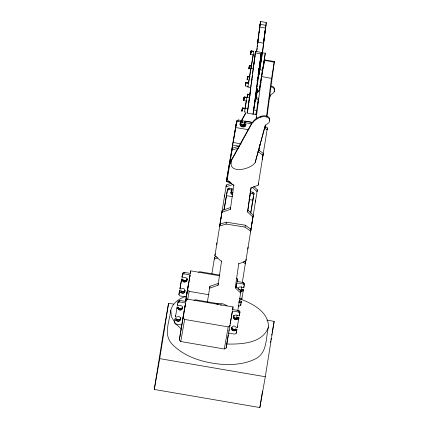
<?xml version="1.0" encoding="UTF-8"?>
<svg xmlns="http://www.w3.org/2000/svg" width="429" height="429" viewBox="0 0 429 429"><rect width="100%" height="100%" fill="white"/><g stroke="black" fill="none" stroke-linecap="round" stroke-linejoin="round"><path stroke-width="0.64" d="M266.977 116.677L274.346 61.524L264.473 59.851M230.829 163.76L230.866 161.669L231.703 159.465L251.785 123.085L254.166 120.184L256.762 118.281A20.812 17.433 9.1 0 1 259.824 116.768C263.154 114.999 270.935 115.31 269.707 120.683M256.172 97.093L256.059 98.38L256.327 96.702M243.822 99.893L243.956 99.002M250.702 53.77L250.756 53.604M262.532 52.746L266.27 22.544L260.505 21.45L259.942 26.089M250.793 87.591L247.908 87.044L248.048 85.838L250.89 68.238L253.196 68.678M253.217 112.881L253.067 114.189L247.302 113.095L255.319 52.826L261.084 53.92L257.223 84.014M255.319 52.826L252.643 73.729M253.067 114.189L255.507 98.67L255.48 99.002M256.563 88.583L259.475 70.238C260.912 68.989 263.47 70.538 262.162 72.592M243.726 100.525L243.833 99.667L243.726 100.525L246.203 100.997M247.882 86.444L245.404 85.977L245.544 84.867M253.094 54.901L250.622 54.429L250.986 51.684M247.319 112.972L248.616 104.344M257.818 103.496L258.392 99.217L255.968 114.613L253.089 113.958M255.968 114.613L256.515 110.521L253.636 109.974M231.531 328.791L231.773 327.3C231.998 328.979 234.025 329.912 235.457 329.022L236.883 329.268L236.647 330.754L235.221 330.512C229.129 332.743 231.896 322.356 236.084 327.284L237.226 327.477L238.932 317.664L237.902 317.487C236.492 319.02 233.687 317.927 233.714 315.835C232.379 318.307 235.655 321.064 237.666 318.972L238.696 319.149L238.932 317.664M250.3 92.728L250.134 93.769M256.038 97.892L256.016 98.203L256.236 96.343M265.197 126.265L265.969 124.86L269.074 122.576C272.184 116.913 263.304 115.31 259.69 117.61A20.812 17.433 9.1 0 0 256.628 119.123L253.308 121.729L251.651 123.927L231.569 160.301C227.091 174.63 250.783 169.82 255.239 162.419L265.385 125.075M269.283 98.831L270.313 95.361L273.874 92.557C275.531 90.385 274.045 87.28 271.423 86.91M253.732 51.185L250.799 69.396M262.382 52.826L265.283 53.169L262.301 71.927L265.283 53.121M246.788 97.737L246.863 97.029L244.482 112.2M250.654 90.235L250.708 89.758M256.145 96.815L256.086 97.378L256.37 95.099M257.55 88.755L256.649 94.975L256.789 94.064M246.718 97.34L244.24 96.874L244.015 98.557M248.396 82.792L245.919 82.32L245.694 84.009M251.314 65.669L249.463 65.315L249.287 66.597M250.145 94.6L247.667 94.128L247.442 95.817L247.522 95.04M244.106 97.844L243.881 99.228M245.785 83.296L245.742 83.585L245.919 82.32M249.324 66.291L249.099 67.675M250.96 52.054L251.008 51.646L250.772 53.132M247.533 95.104L247.308 96.487M261.282 61.309L261.502 59.379M261.652 58.092L261.904 55.947M256.322 95.233L256.231 96.021L257.127 89.001L257.057 89.398M245.72 83.902L245.485 85.457L245.602 84.669M247.238 79.07L247.136 79.928L247.361 78.405M247.426 77.96L247.522 77.145L247.286 78.63M247.238 97.126L247.372 96.069M250.826 87.248L251.163 84.642M264.43 60.301L263.873 64.666M259.223 74.051L259.325 73.214M251.008 51.77L251.137 50.772L253.609 51.244M256.928 50.338L257.169 48.375M257.336 47.061L257.577 45.099M257.743 43.785L258.07 41.163M258.231 39.854L258.478 37.886M258.639 36.578L258.885 34.61M259.127 32.642L259.293 31.333M259.534 29.365L259.781 27.397M242.053 110.371L241.918 111.486L242.144 109.958M243.785 99.989L243.865 99.415M247.27 78.818L247.201 79.44L247.335 78.62M250.633 54.397L250.756 53.319M249.083 67.857L248.949 68.972L249.174 67.444M245.061 111.535L245.109 111.181M247.211 97.249L247.292 96.675M257.105 88.873L256.923 90.492M242.235 109.304L242.433 107.829L244.905 108.296M245.431 108.886L242.342 108.296L242.251 109.089L242.433 107.829M245.726 83.794L245.833 82.792L248.305 83.258M244.047 98.348L244.155 97.34L246.627 97.812M247.453 77.746L247.651 76.271L250.123 76.743M249.415 77.091L247.56 76.743L247.233 79.038M250.938 52.247L251.045 51.244L253.518 51.711M249.265 66.79L249.372 65.787L251.844 66.254M247.474 95.608L247.581 94.6L250.053 95.066M256.874 90.809L255.797 98.917M265.315 126.003L265.127 127.719L265.583 125.107M251.539 82.266L252.472 75.043M253.936 64.479L254.188 62.505M254.359 61.197L254.612 59.223M254.783 57.91L255.035 55.942M255.207 54.628L255.63 51.346L261.395 52.44L259.003 70.227M260.012 24.828L260.081 24.271L265.846 25.386L263.449 43.173L257.684 42.08L260.505 21.45M256.558 51.593L260.081 24.292M254.649 104.236L254.81 103.03L254.74 103.421M263.449 43.173L265.846 25.386M261.99 55.298L266.27 22.544M256.134 118.865L261.218 79.547L264.478 59.658M266.506 116.779L271.08 81.413L274.335 61.529M242.203 109.513C242.514 106.987 241.715 112.763 242.112 110.178M245.506 85.087L245.774 83.231M243.828 99.635L244.096 97.78M244.063 98.134L244.24 96.874M247.469 77.536L247.651 76.271M250.911 52.461L251.137 50.772M249.313 66.227L249.013 68.484L249.147 67.664M249.463 65.315L249.169 67.535M247.49 95.394L247.667 94.128M253.276 112.425L261.084 53.92M242.069 110.189L242.342 108.296M242.229 109.406L242.138 110.049M245.56 84.679L245.833 82.792M243.988 98.777L244.042 98.45M247.447 77.853L247.361 78.496M250.933 52.354L250.799 53.309M249.217 67.214L249.26 66.892M247.469 95.71L247.377 96.353M248.262 106.365L249.426 97.839M249.608 96.53L250.772 88.009M253.759 109.422L256.628 88.444M256.896 86.476L256.976 85.886M245.629 84.545L245.678 84.218M243.951 99.094L243.999 98.772M249.919 95.318L249.742 96.707M255.748 97.715C255.26 100.965 256.226 94.321 255.727 97.614M250.847 52.906L250.788 53.33M247.383 96.262L247.254 97.222M218.039 285.247L218.34 283.365L209.942 286.293L209.642 288.181L218.039 285.247L221.578 260.853M230.357 209.357L230.663 207.475L222.265 210.408L221.965 212.291L230.357 209.357L233.896 184.963M247.351 96.477L247.249 97.152M262.081 73.182L259.443 89.227L262.425 70.426M235.242 287.88L235.542 285.993L240.964 291.109L240.664 292.996L235.242 287.88L238.803 263.304M251.126 187.414L247.865 210.103L253.287 215.219L252.987 217.106L247.56 211.99L251.013 188.004L258.172 185.167L263.331 153.368L258.687 150.064M245.544 85.151L245.404 85.977M244.058 97.962L244.155 97.34M250.949 51.866L251.045 51.244M247.463 77.365L247.56 76.743M249.276 66.404L249.372 65.787M250.397 72.051L250.89 68.238M247.485 95.222L247.581 94.6M256.832 88.412L254.901 102.161M246.412 100.499L245.227 107.717M250.761 53.512L250.697 53.909M253.255 54.746L250.879 69.128M258.987 74.072L259.54 69.879M256.751 94.139L256.386 96.622L256.499 95.919M180.872 317.61C180.727 319.707 177.826 320.592 176.544 318.924L175.112 318.683L174.876 320.168L176.303 320.409C181.279 324.544 182.218 313.84 176.598 317.085L175.456 316.892L177.161 307.073L178.191 307.25L177.949 308.735C178.931 311.105 182.786 310.194 182.609 307.636C182.411 304.81 179.36 305.582 177.499 305.282L177.74 303.796M184.851 291.956L185.092 290.465C184.304 291.961 182.084 292.181 181.027 290.862L179.601 290.615L179.365 292.101L180.791 292.347C185.768 296.482 186.701 285.778 181.086 289.023L179.939 288.824L181.649 279.011L182.674 279.182L182.438 280.673C183.419 283.043 187.275 282.132 187.098 279.574C186.899 276.743 183.843 277.52 181.987 277.22L182.674 273.182L184.089 272.335L190.353 273.407L190.76 270.849L219.761 275.82M248.021 86.427L247.908 87.044M251.314 83.639L251.614 81.816M266.892 320.114L274.152 321.359L265.294 376.737L259.861 407.55L154.279 389.452L163.138 334.073L168.57 303.26L173.847 304.166M154.279 389.452L159.711 358.639L168.57 303.26M185.816 301.517L186.272 298.916L233.065 306.933L232.657 309.491L238.921 310.569L239.961 311.835L239.72 313.32L238.68 312.055L232.421 310.982L226.126 348.058L224.313 348.997L180.759 341.532L179.333 340.036L181.73 325.059L175.466 323.981L174.426 322.715L174.662 321.23M185.489 301.549L186.218 296.991L179.955 295.919L178.914 294.653L179.601 290.615M175.456 316.892L175.692 315.401M177.161 307.073L176.925 308.558L177.949 308.735M179.939 288.824L181.649 279.011M185.768 302.016L185.864 301.474L179.601 300.397L178.185 301.244L177.949 302.735L179.365 301.887L185.628 302.96L179.333 340.036M181.987 277.22L182.674 273.182M176.303 320.409L176.544 318.924M180.791 292.347L181.027 290.862M179.365 301.887L179.601 300.397M182.438 274.667L183.848 273.82L184.089 272.335M178.502 309.513L178.737 308.022L178.191 307.25M182.99 281.445L183.226 279.96L182.674 279.182M177.038 321.026L177.279 319.541M181.526 292.964L181.762 291.473M179.311 310.011L179.547 308.526L178.737 308.022M183.8 281.95L184.036 280.464L183.226 279.96M177.955 321.31L178.191 319.82M182.443 293.243L182.679 291.758M180.255 310.167L180.491 308.682L181.424 308.462L182.695 307.089L182.459 308.58M184.738 282.105L184.979 280.62L185.907 280.4L187.183 279.027M178.909 321.214L179.15 319.728M183.398 293.152L183.639 291.666M181.183 309.947L181.424 308.462M185.671 281.885L185.907 280.4M179.756 320.763L179.998 319.273M184.245 292.696L184.481 291.211M181.96 309.389L182.196 307.904M186.449 281.327L186.685 279.837M180.362 320.018L180.604 318.533M180.636 319.101L180.791 318.109M186.947 280.512L187.253 278.582M186.862 292.948L186.556 294.868L188.529 283.751M185.864 301.474L186.272 298.916M185.655 301.571L190.111 274.898L183.848 273.82M230.266 182.341L226.303 181.665L236.765 120.785L238.213 119.975L241.259 120.501L240.782 123.348L240.026 124.769C240.53 127.129 244.289 127.778 245.619 125.799L245.924 124.024M216.398 256.553L214.602 257.18L214.296 259.062L217.894 257.808M221.466 261.417L214.908 255.781L215.208 253.898M216.704 244.691L217.004 242.803M220.769 219.24L221.074 217.358M224.399 196.89L224.699 195.007M231.73 183.076L226.335 184.958L226.035 186.84L233.231 184.331M233.789 185.526L227.225 179.89L227.531 178.008M238.465 147.544L238.663 146.284L232.362 148.236L232.062 150.118L238.363 148.171M226.303 181.665L236.765 120.785M235.843 126.029L236.433 122.785L234.223 136.379M231.569 160.301L231.703 159.465M236.529 122.276L237.972 121.466L238.213 119.975M224.179 209.99L226.474 195.662L232.405 196.68M226.71 194.176L227.118 191.618M231.649 191.495L232.127 188.647L229.081 188.122L227.633 188.932L227.397 190.417L228.839 189.607L231.885 190.133L230.893 192.916L231.167 193.72L232.813 194.911M228.839 189.607L229.081 188.122M240.026 124.769L240.261 123.284C240.766 125.638 244.525 126.287 245.86 124.313L245.619 125.799M240.299 125.574L240.535 124.088M240.782 123.348L241.259 120.501M240.975 126.276L241.211 124.791M230.893 192.916L231.129 191.431L232.078 192.937L231.842 194.423M226.04 224.061L226.34 222.174L245.334 225.22L251.013 229.258L250.708 231.14L245.029 227.102L226.04 224.061L219.739 226.008M239.913 123.504L242.433 122.721L242.734 120.839L253.212 122.517M231.167 193.72L231.403 192.235M241.945 126.77L242.181 125.279M243.061 126.973L243.297 125.488M244.155 126.861L244.391 125.375M245.769 125.016L244.782 123.52L245.173 121.171L252.638 122.453M245.056 126.448L245.291 124.962M217.809 304.724L217.98 303.652L195.2 299.748L194.257 300.166A1.287 1.078 9.1 0 0 194.128 300.498M251.287 124.678L251.421 123.836M260.773 117.219L260.907 116.377M255.239 162.419L255.373 161.577M245.029 227.102L245.334 225.22M247.56 211.99L247.865 210.103M226.126 348.058L228.212 335.033M236.175 287.473L236.905 282.915L243.168 283.987L244.208 285.258L244.45 283.773L243.409 282.502L237.146 281.429L237.553 278.871L236.234 278.646M260.028 144.417L258.944 150.895M252.954 192.213L254.032 193.458L253.796 194.943L252.713 193.699L252.954 192.213L250.515 191.795M233.478 317.321L233.816 315.395M231.848 329.692L232.084 328.206M233.671 318.254L233.907 316.768M250.788 213.213L254.032 193.458M253.11 198.702L253.518 196.144L251.217 209.196M234.207 319.037L234.443 317.551M232.491 330.4L232.727 328.914M269.997 96.252L270.184 95.061M235.006 319.551L235.248 318.066M233.36 330.807L233.596 329.316M235.95 319.723L236.186 318.238M240.513 291.162L240.674 290.17L242.39 289.419L243.42 289.596L243.184 291.082L242.154 290.905L240.438 291.661M234.32 330.845L234.556 329.359M238.964 301.791L238.803 302.777L239.709 302.445L241.136 302.692L241.371 301.206L239.945 300.96L239.044 301.292M244.718 261.143L245.619 261.996L245.318 263.878L243.061 261.749M238.69 263.894L245.849 261.057L246.155 259.17M247.796 249.04L248.101 247.158M250.809 230.057L250.504 231.939L257.357 189.774L253.743 186.363M251.866 223.595L252.166 221.713M255.368 202.027L255.668 200.145M257.357 189.774L257.057 191.656L252.536 187.393M258.172 185.167L258.473 183.285M262.543 157.834L262.242 159.722L267.401 127.922L265.337 126.453M263.331 153.368L263.031 155.255L257.867 151.582M267.401 127.922L267.101 129.805L264.521 127.971M236.883 319.519L237.119 318.034M241.371 291.452L241.607 289.966M235.221 330.512L235.457 329.022M239.709 302.445L239.945 300.96M238.68 312.055L238.921 310.569M243.168 283.987L243.409 282.502M237.666 318.972L237.902 317.487M242.154 290.905L242.39 289.419M228.523 333.076L234.786 334.153L236.197 333.306L236.438 331.821M238.02 305.872L239.275 306.086L240.685 305.239L240.921 303.753M237.226 327.477L237.462 325.992M239.95 298.487L240.567 299.217L241.715 299.415L241.951 297.93M233.66 316.387C234.802 313.797 237.414 315.529 239.275 315.873L239.511 314.382M238.143 288.326C239.291 285.735 241.902 287.468 243.758 287.805L243.999 286.32M259.861 407.55L262.5 391.066M211.915 273.713L214.602 257.18M226.335 184.958L219.562 226.668L220.045 224.12L226.34 222.174M233.387 141.559L233.607 140.203M233.805 138.969L234.03 137.618M207.368 302.166L209.942 286.293M214.908 255.781L222.265 210.408M227.225 179.89L232.362 148.236M259.727 70.656L259.615 71.359L258.333 71.112M241.066 290.02L241.613 286.69M242.251 282.781L245.619 261.996M236.518 318.484L237.065 315.154M237.789 310.666L240.964 291.109M245.849 261.057L253.287 215.219M248.777 81.848L250.338 72.437M255.185 54.033L255.63 51.346M253.501 67.519L253.684 66.447M257.684 42.08L258.129 39.393M251.823 80.55L252.032 79.285M248.831 103.046L249.045 101.748M249.26 100.45L249.474 99.153M260.95 55.127L261.395 52.44M256.778 87.414L256.992 86.106M257.32 84.143L257.534 82.835M258.183 78.909L258.403 77.601M258.617 76.292L258.944 74.33M261.69 57.679L259.416 71.38L262.398 52.574M256.58 118.05L256.794 116.752M256.51 95.651L256.188 97.774L256.269 97.308M185.392 296.562C178.796 298.707 172.592 303.223 170.79 310.226C169.616 321.257 163.127 334.234 171.804 343.854C185.467 358.113 205.807 363.283 224.925 364.591C235.709 364.709 246.766 363.572 256.392 358.354C267.535 352.016 265.685 337.677 268.463 326.973C268.667 311.577 252.027 303.378 239.618 298.707M178.914 294.653L179.365 292.101M174.426 322.715L175.112 318.683M177.499 305.282L178.185 301.244M189.677 277.22L189.908 275.911M190.299 273.45L190.76 270.849M186.218 296.991L190.111 274.898M182.379 321.015L183.296 315.814M183.521 314.516L183.751 313.213M183.982 311.915L184.213 310.612M184.438 309.314L184.668 308.017M184.899 306.714L185.124 305.416M181.73 325.059L185.628 302.96M187.655 299.817L189.146 291.371L187.72 289.875M180.759 341.532L184.658 319.433L183.231 317.937M223.895 209.894L227.633 188.932M231.885 190.004L232.127 188.647M244.782 123.52L244.932 122.656L251.775 123.831M245.018 122.029L245.173 121.171M224.313 348.997L228.207 326.898L230.024 325.96M237.092 281.472L237.553 278.871M236.122 287.376L236.905 282.915M232.609 309.534L233.065 306.933M228.866 331.118L229.097 329.81M229.676 326.544L229.906 325.241M230.137 323.933L230.368 322.629M230.593 321.321L232.421 310.982M250.756 211.808L250.986 210.505M240.685 305.239L241.371 301.206M241.715 299.415L243.42 289.596M243.758 287.805L244.45 283.773M236.197 333.306L236.883 329.268M239.275 315.873L239.961 311.835M270.452 342.337L270.683 341.028M270.913 339.714L271.144 338.406M271.723 335.124L271.954 333.816M272.184 332.502L274.152 321.359M269.24 98.638L269.954 96.053M255.55 160.934L265.331 125.424M256.183 97.329L256.011 98.418M268.463 326.973C262.923 343.522 241.168 344.353 226.598 344.031M274.013 91.715C275.665 89.548 274.179 86.438 271.557 86.068M241.028 121.268L245.876 112.505M241.221 121.525L246.069 112.763M249.48 196.68L249.903 195.157M257.051 92.326L259.765 89.495M256.917 93.168L259.631 90.337M240.841 121.423L242.734 120.839M216.758 303.925C220.265 302.777 224.19 303.678 227.059 305.936M242.921 124.673L245.554 124.372M220.447 305.105L221.605 305.148M242.433 122.721L245.05 123.144M184.036 280.464L184.979 280.62M179.547 308.526L180.491 308.682M237.972 121.466L241.018 121.986M240.213 124.153L245.49 125.053M235.607 127.515L248.799 129.778M233.21 142.498L241.13 143.854M232.775 145.072L239.377 146.203M228.936 165.197L229.585 165.31M226.351 181.521L230.309 182.202M249.667 193.179L252.713 193.699M231.081 192.294L233.06 192.637M248.911 199.506L252.874 200.187M219.863 275.139L199.689 271.686L198.745 272.099A1.287 1.078 9.1 0 0 198.643 272.318M181.408 280.496L182.438 280.673M189.146 291.371L208.939 294.761M184.658 319.433L228.207 326.898M159.711 358.639L265.294 376.737M240.674 290.17L238.932 289.489L238.395 288.701M259.631 26.979L265.401 28.073M251.072 51.142L253.544 51.609M264.35 60.323L274.211 62.189M249.399 65.68L251.871 66.152M258.81 68.565L260.092 68.806M258.773 68.656L260.054 68.897M258.725 68.865L260.006 69.107M258.649 69.262L259.931 69.503M257.867 74.142L259.148 74.389M261.669 76.539L271.53 78.405M257.33 77.805L258.612 78.046M247.587 76.635L249.442 76.989M256.917 80.856L258.199 81.102M260.081 82.615L261.234 82.829M245.86 82.684L248.332 83.156M247.608 94.498L250.08 94.965M255.416 97.603L258.623 98.209M246.804 97.308L249.689 97.855M255.453 98.949L258.333 99.496M244.181 97.238L246.654 97.705M244.986 108.339L247.865 108.88M242.369 108.194L245.458 108.778M181.419 329.011L175.391 323.498L171.45 316.8L170.79 310.226M234.77 133.076L234.786 134.298M259.465 72.303L258.183 72.061L259.491 72.329"/></g></svg>
